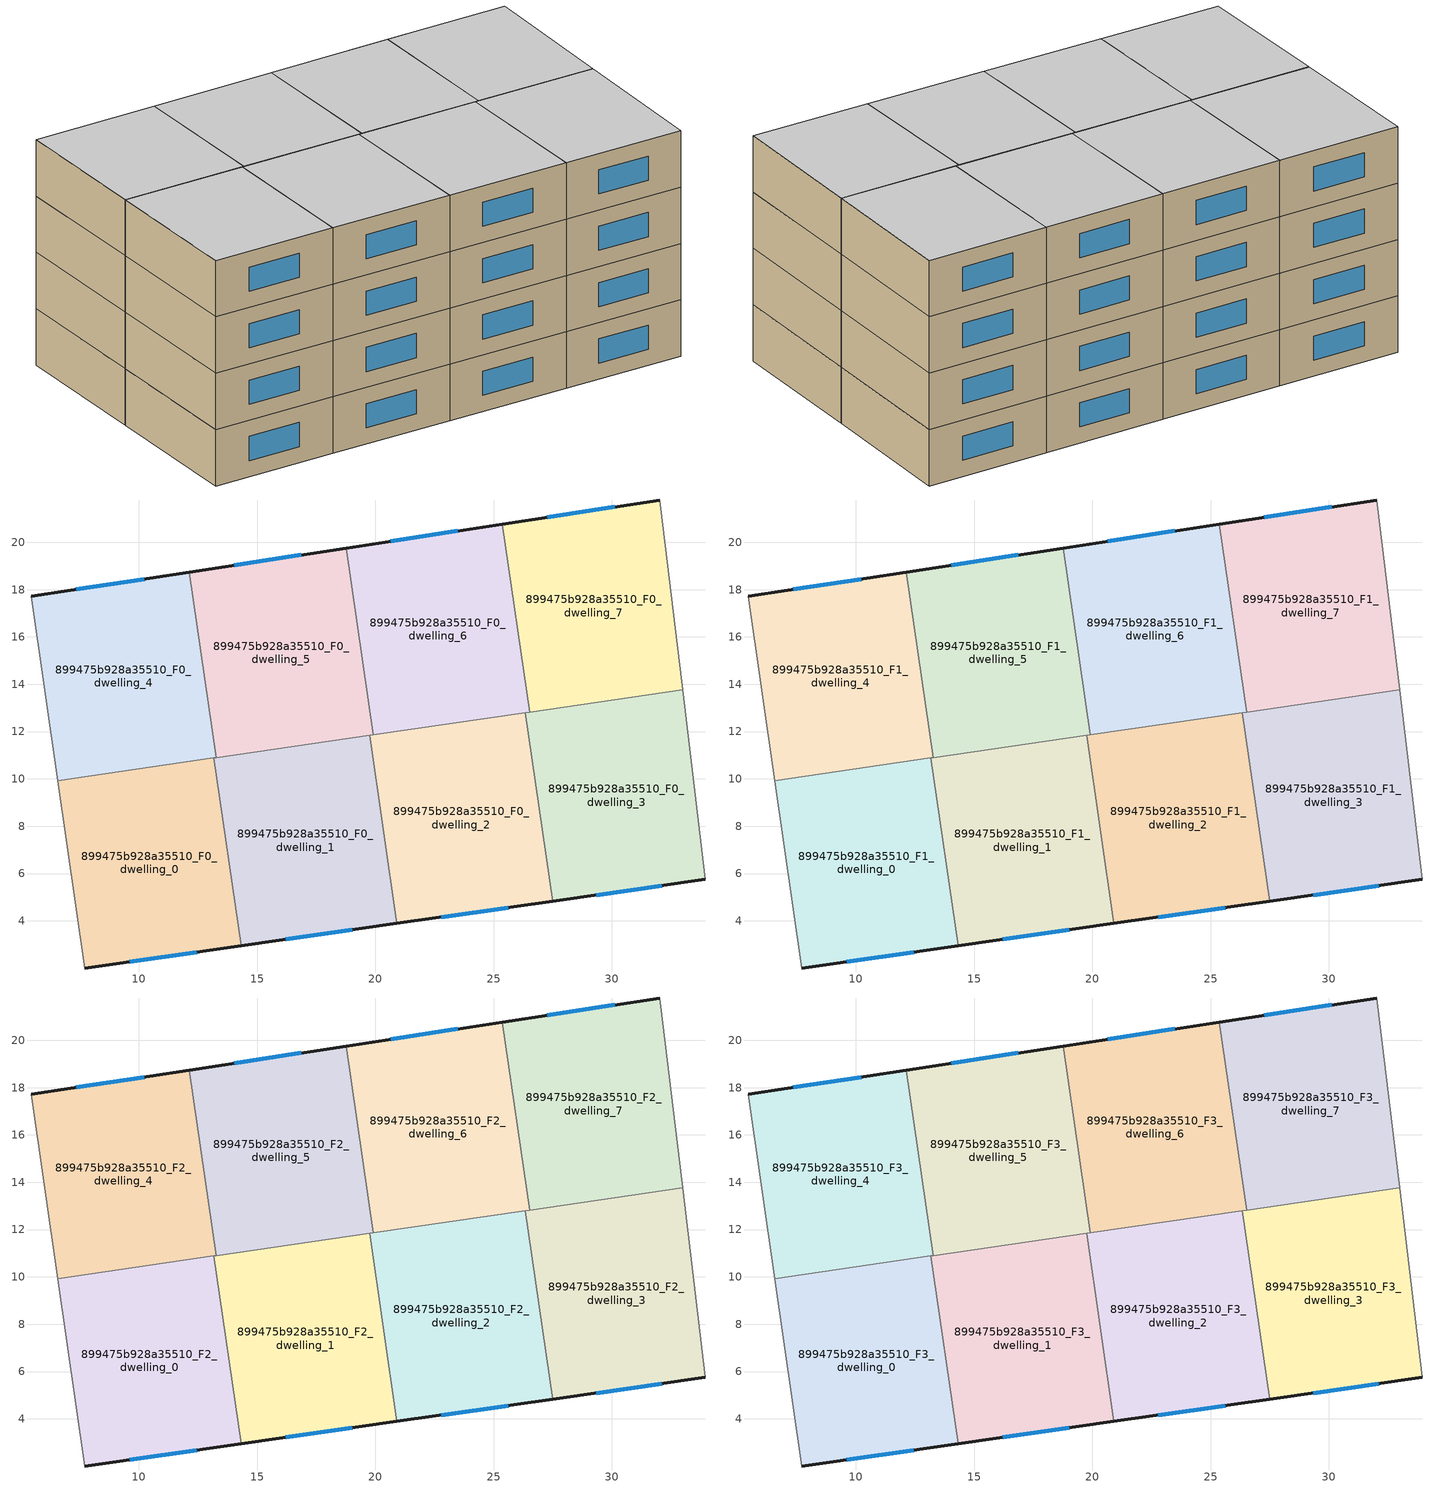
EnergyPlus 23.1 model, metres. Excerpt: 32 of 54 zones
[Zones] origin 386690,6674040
899475b928a35510_F0_dwelling_0
 floor ground (EU_floor_Construction): 13.17,10.88 14.32,2.95 7.72,2.01 6.57,9.93 z0
 wall outside (EU_wall_Construction): 7.72,2.01 14.32,2.95 z0:3
 wall adiabatic (EU_wall_Construction): 6.57,9.93 7.72,2.01 z0:3
 wall to 899475b928a35510_F0_dwelling_1 (EU_wall_Construction): 14.32,2.95 13.17,10.88 z0:3
 wall to 899475b928a35510_F0_dwelling_4 (EU_wall_Construction): 13.17,10.88 6.57,9.93 z0:3
 window (EU_Window_Construction): 9.61,2.28 12.44,2.68 z0.86:2.14
899475b928a35510_F0_dwelling_1
 floor ground (EU_floor_Construction): 19.76,11.84 20.91,3.89 14.32,2.95 13.17,10.88 z0
 wall outside (EU_wall_Construction): 14.32,2.95 20.91,3.89 z0:3
 wall to 899475b928a35510_F0_dwelling_2 (EU_wall_Construction): 20.91,3.89 19.76,11.84 z0:3
 wall to 899475b928a35510_F0_dwelling_5 (EU_wall_Construction): 19.76,11.84 13.27,10.9 z0:3
 wall to 899475b928a35510_F0_dwelling_4 (EU_wall_Construction): 13.27,10.9 13.17,10.88 z0:3
 window (EU_Window_Construction): 16.21,3.22 19.03,3.62 z0.86:2.14
899475b928a35510_F0_dwelling_2
 floor ground (EU_floor_Construction): 26.33,12.79 27.49,4.83 20.91,3.89 19.76,11.84 z0
 wall outside (EU_wall_Construction): 20.91,3.89 27.49,4.83 z0:3
 wall to 899475b928a35510_F0_dwelling_3 (EU_wall_Construction): 27.49,4.83 26.33,12.79 z0:3
 wall to 899475b928a35510_F0_dwelling_6 (EU_wall_Construction): 26.33,12.79 19.92,11.86 z0:3
 wall to 899475b928a35510_F0_dwelling_5 (EU_wall_Construction): 19.92,11.86 19.76,11.84 z0:3
 window (EU_Window_Construction): 22.79,4.16 25.61,4.56 z0.86:2.14
899475b928a35510_F0_dwelling_3
 floor ground (EU_floor_Construction): 32.99,13.76 33.95,5.75 27.49,4.83 26.33,12.79 z0
 wall outside (EU_wall_Construction): 27.49,4.83 33.95,5.75 z0:3
 wall adiabatic (EU_wall_Construction): 33.95,5.75 32.99,13.76 z0:3
 wall to 899475b928a35510_F0_dwelling_7 (EU_wall_Construction): 32.99,13.76 26.52,12.82 z0:3
 wall to 899475b928a35510_F0_dwelling_6 (EU_wall_Construction): 26.52,12.82 26.33,12.79 z0:3
 window (EU_Window_Construction): 29.34,5.09 32.11,5.48 z0.86:2.14
899475b928a35510_F0_dwelling_4
 floor ground (EU_floor_Construction): 12.13,18.74 13.27,10.9 6.57,9.93 5.44,17.71 z0
 wall outside (EU_wall_Construction): 12.13,18.74 5.44,17.71 z0:3
 wall adiabatic (EU_wall_Construction): 5.44,17.71 6.57,9.93 z0:3
 wall to 899475b928a35510_F0_dwelling_5 (EU_wall_Construction): 13.27,10.9 12.13,18.74 z0:3
 window (EU_Window_Construction): 10.22,18.45 7.35,18.01 z0.86:2.14
899475b928a35510_F0_dwelling_5
 floor ground (EU_floor_Construction): 18.77,19.76 19.92,11.86 13.27,10.9 12.13,18.74 z0
 wall outside (EU_wall_Construction): 18.77,19.76 12.13,18.74 z0:3
 wall to 899475b928a35510_F0_dwelling_6 (EU_wall_Construction): 19.92,11.86 18.77,19.76 z0:3
 window (EU_Window_Construction): 16.87,19.47 14.03,19.03 z0.86:2.14
899475b928a35510_F0_dwelling_6
 floor ground (EU_floor_Construction): 25.37,20.77 26.52,12.82 19.92,11.86 18.77,19.76 z0
 wall outside (EU_wall_Construction): 25.37,20.77 18.77,19.76 z0:3
 wall to 899475b928a35510_F0_dwelling_7 (EU_wall_Construction): 26.52,12.82 25.37,20.77 z0:3
 window (EU_Window_Construction): 23.48,20.48 20.66,20.05 z0.86:2.14
899475b928a35510_F0_dwelling_7
 floor ground (EU_floor_Construction): 32.02,21.79 32.99,13.76 26.52,12.82 25.37,20.77 z0
 wall outside (EU_wall_Construction): 32.02,21.79 25.37,20.77 z0:3
 wall adiabatic (EU_wall_Construction): 32.99,13.76 32.02,21.79 z0:3
 window (EU_Window_Construction): 30.12,21.5 27.27,21.06 z0.86:2.14
899475b928a35510_F1_dwelling_0
 floor to 899475b928a35510_F0_dwelling_0 (EU_floor_Construction): 13.17,10.88 14.32,2.95 7.72,2.01 6.57,9.93 z3
 wall outside (EU_wall_Construction): 7.72,2.01 14.32,2.95 z3:6
 wall adiabatic (EU_wall_Construction): 6.57,9.93 7.72,2.01 z3:6
 wall to 899475b928a35510_F1_dwelling_1 (EU_wall_Construction): 14.32,2.95 13.17,10.88 z3:6
 wall to 899475b928a35510_F1_dwelling_4 (EU_wall_Construction): 13.17,10.88 6.57,9.93 z3:6
 window (EU_Window_Construction): 9.61,2.28 12.44,2.68 z3.86:5.14
899475b928a35510_F1_dwelling_1
 floor to 899475b928a35510_F0_dwelling_1 (EU_floor_Construction): 19.76,11.84 20.91,3.89 14.32,2.95 13.17,10.88 z3
 wall outside (EU_wall_Construction): 14.32,2.95 20.91,3.89 z3:6
 wall to 899475b928a35510_F1_dwelling_2 (EU_wall_Construction): 20.91,3.89 19.76,11.84 z3:6
 wall to 899475b928a35510_F1_dwelling_5 (EU_wall_Construction): 19.76,11.84 13.27,10.9 z3:6
 wall to 899475b928a35510_F1_dwelling_4 (EU_wall_Construction): 13.27,10.9 13.17,10.88 z3:6
 window (EU_Window_Construction): 16.21,3.22 19.03,3.62 z3.86:5.14
899475b928a35510_F1_dwelling_2
 floor to 899475b928a35510_F0_dwelling_2 (EU_floor_Construction): 26.33,12.79 27.49,4.83 20.91,3.89 19.76,11.84 z3
 wall outside (EU_wall_Construction): 20.91,3.89 27.49,4.83 z3:6
 wall to 899475b928a35510_F1_dwelling_3 (EU_wall_Construction): 27.49,4.83 26.33,12.79 z3:6
 wall to 899475b928a35510_F1_dwelling_6 (EU_wall_Construction): 26.33,12.79 19.92,11.86 z3:6
 wall to 899475b928a35510_F1_dwelling_5 (EU_wall_Construction): 19.92,11.86 19.76,11.84 z3:6
 window (EU_Window_Construction): 22.79,4.16 25.61,4.56 z3.86:5.14
899475b928a35510_F1_dwelling_3
 floor to 899475b928a35510_F0_dwelling_3 (EU_floor_Construction): 32.99,13.76 33.95,5.75 27.49,4.83 26.33,12.79 z3
 wall outside (EU_wall_Construction): 27.49,4.83 33.95,5.75 z3:6
 wall adiabatic (EU_wall_Construction): 33.95,5.75 32.99,13.76 z3:6
 wall to 899475b928a35510_F1_dwelling_7 (EU_wall_Construction): 32.99,13.76 26.52,12.82 z3:6
 wall to 899475b928a35510_F1_dwelling_6 (EU_wall_Construction): 26.52,12.82 26.33,12.79 z3:6
 window (EU_Window_Construction): 29.34,5.09 32.11,5.48 z3.86:5.14
899475b928a35510_F1_dwelling_4
 floor to 899475b928a35510_F0_dwelling_4 (EU_floor_Construction): 12.13,18.74 13.27,10.9 6.57,9.93 5.44,17.71 z3
 wall outside (EU_wall_Construction): 12.13,18.74 5.44,17.71 z3:6
 wall adiabatic (EU_wall_Construction): 5.44,17.71 6.57,9.93 z3:6
 wall to 899475b928a35510_F1_dwelling_5 (EU_wall_Construction): 13.27,10.9 12.13,18.74 z3:6
 window (EU_Window_Construction): 10.22,18.45 7.35,18.01 z3.86:5.14
899475b928a35510_F1_dwelling_5
 floor to 899475b928a35510_F0_dwelling_5 (EU_floor_Construction): 18.77,19.76 19.92,11.86 13.27,10.9 12.13,18.74 z3
 wall outside (EU_wall_Construction): 18.77,19.76 12.13,18.74 z3:6
 wall to 899475b928a35510_F1_dwelling_6 (EU_wall_Construction): 19.92,11.86 18.77,19.76 z3:6
 window (EU_Window_Construction): 16.87,19.47 14.03,19.03 z3.86:5.14
899475b928a35510_F1_dwelling_6
 floor to 899475b928a35510_F0_dwelling_6 (EU_floor_Construction): 25.37,20.77 26.52,12.82 19.92,11.86 18.77,19.76 z3
 wall outside (EU_wall_Construction): 25.37,20.77 18.77,19.76 z3:6
 wall to 899475b928a35510_F1_dwelling_7 (EU_wall_Construction): 26.52,12.82 25.37,20.77 z3:6
 window (EU_Window_Construction): 23.48,20.48 20.66,20.05 z3.86:5.14
899475b928a35510_F1_dwelling_7
 floor to 899475b928a35510_F0_dwelling_7 (EU_floor_Construction): 32.02,21.79 32.99,13.76 26.52,12.82 25.37,20.77 z3
 wall outside (EU_wall_Construction): 32.02,21.79 25.37,20.77 z3:6
 wall adiabatic (EU_wall_Construction): 32.99,13.76 32.02,21.79 z3:6
 window (EU_Window_Construction): 30.12,21.5 27.27,21.06 z3.86:5.14
899475b928a35510_F2_dwelling_0
 floor to 899475b928a35510_F1_dwelling_0 (EU_floor_Construction): 13.17,10.88 14.32,2.95 7.72,2.01 6.57,9.93 z6
 wall outside (EU_wall_Construction): 7.72,2.01 14.32,2.95 z6:9
 wall adiabatic (EU_wall_Construction): 6.57,9.93 7.72,2.01 z6:9
 wall to 899475b928a35510_F2_dwelling_1 (EU_wall_Construction): 14.32,2.95 13.17,10.88 z6:9
 wall to 899475b928a35510_F2_dwelling_4 (EU_wall_Construction): 13.17,10.88 6.57,9.93 z6:9
 window (EU_Window_Construction): 9.61,2.28 12.44,2.68 z6.86:8.14
899475b928a35510_F2_dwelling_1
 floor to 899475b928a35510_F1_dwelling_1 (EU_floor_Construction): 19.76,11.84 20.91,3.89 14.32,2.95 13.17,10.88 z6
 wall outside (EU_wall_Construction): 14.32,2.95 20.91,3.89 z6:9
 wall to 899475b928a35510_F2_dwelling_2 (EU_wall_Construction): 20.91,3.89 19.76,11.84 z6:9
 wall to 899475b928a35510_F2_dwelling_5 (EU_wall_Construction): 19.76,11.84 13.27,10.9 z6:9
 wall to 899475b928a35510_F2_dwelling_4 (EU_wall_Construction): 13.27,10.9 13.17,10.88 z6:9
 window (EU_Window_Construction): 16.21,3.22 19.03,3.62 z6.86:8.14
899475b928a35510_F2_dwelling_2
 floor to 899475b928a35510_F1_dwelling_2 (EU_floor_Construction): 26.33,12.79 27.49,4.83 20.91,3.89 19.76,11.84 z6
 wall outside (EU_wall_Construction): 20.91,3.89 27.49,4.83 z6:9
 wall to 899475b928a35510_F2_dwelling_3 (EU_wall_Construction): 27.49,4.83 26.33,12.79 z6:9
 wall to 899475b928a35510_F2_dwelling_6 (EU_wall_Construction): 26.33,12.79 19.92,11.86 z6:9
 wall to 899475b928a35510_F2_dwelling_5 (EU_wall_Construction): 19.92,11.86 19.76,11.84 z6:9
 window (EU_Window_Construction): 22.79,4.16 25.61,4.56 z6.86:8.14
899475b928a35510_F2_dwelling_3
 floor to 899475b928a35510_F1_dwelling_3 (EU_floor_Construction): 32.99,13.76 33.95,5.75 27.49,4.83 26.33,12.79 z6
 wall outside (EU_wall_Construction): 27.49,4.83 33.95,5.75 z6:9
 wall adiabatic (EU_wall_Construction): 33.95,5.75 32.99,13.76 z6:9
 wall to 899475b928a35510_F2_dwelling_7 (EU_wall_Construction): 32.99,13.76 26.52,12.82 z6:9
 wall to 899475b928a35510_F2_dwelling_6 (EU_wall_Construction): 26.52,12.82 26.33,12.79 z6:9
 window (EU_Window_Construction): 29.34,5.09 32.11,5.48 z6.86:8.14
899475b928a35510_F2_dwelling_4
 floor to 899475b928a35510_F1_dwelling_4 (EU_floor_Construction): 12.13,18.74 13.27,10.9 6.57,9.93 5.44,17.71 z6
 wall outside (EU_wall_Construction): 12.13,18.74 5.44,17.71 z6:9
 wall adiabatic (EU_wall_Construction): 5.44,17.71 6.57,9.93 z6:9
 wall to 899475b928a35510_F2_dwelling_5 (EU_wall_Construction): 13.27,10.9 12.13,18.74 z6:9
 window (EU_Window_Construction): 10.22,18.45 7.35,18.01 z6.86:8.14
899475b928a35510_F2_dwelling_5
 floor to 899475b928a35510_F1_dwelling_5 (EU_floor_Construction): 18.77,19.76 19.92,11.86 13.27,10.9 12.13,18.74 z6
 wall outside (EU_wall_Construction): 18.77,19.76 12.13,18.74 z6:9
 wall to 899475b928a35510_F2_dwelling_6 (EU_wall_Construction): 19.92,11.86 18.77,19.76 z6:9
 window (EU_Window_Construction): 16.87,19.47 14.03,19.03 z6.86:8.14
899475b928a35510_F2_dwelling_6
 floor to 899475b928a35510_F1_dwelling_6 (EU_floor_Construction): 25.37,20.77 26.52,12.82 19.92,11.86 18.77,19.76 z6
 wall outside (EU_wall_Construction): 25.37,20.77 18.77,19.76 z6:9
 wall to 899475b928a35510_F2_dwelling_7 (EU_wall_Construction): 26.52,12.82 25.37,20.77 z6:9
 window (EU_Window_Construction): 23.48,20.48 20.66,20.05 z6.86:8.14
899475b928a35510_F2_dwelling_7
 floor to 899475b928a35510_F1_dwelling_7 (EU_floor_Construction): 32.02,21.79 32.99,13.76 26.52,12.82 25.37,20.77 z6
 wall outside (EU_wall_Construction): 32.02,21.79 25.37,20.77 z6:9
 wall adiabatic (EU_wall_Construction): 32.99,13.76 32.02,21.79 z6:9
 window (EU_Window_Construction): 30.12,21.5 27.27,21.06 z6.86:8.14
899475b928a35510_F3_dwelling_0
 floor to 899475b928a35510_F2_dwelling_0 (EU_floor_Construction): 13.17,10.88 14.32,2.95 7.72,2.01 6.57,9.93 z9
 wall outside (EU_wall_Construction): 7.72,2.01 14.32,2.95 z9:12
 wall adiabatic (EU_wall_Construction): 6.57,9.93 7.72,2.01 z9:12
 wall to 899475b928a35510_F3_dwelling_1 (EU_wall_Construction): 14.32,2.95 13.17,10.88 z9:12
 wall to 899475b928a35510_F3_dwelling_4 (EU_wall_Construction): 13.17,10.88 6.57,9.93 z9:12
 window (EU_Window_Construction): 9.61,2.28 12.44,2.68 z9.86:11.14
 ceiling to 899475b928a35510_F4_dwelling_0 (EU_floor_Construction): 14.32,2.95 13.17,10.88 6.57,9.93 7.72,2.01 z12
899475b928a35510_F3_dwelling_1
 floor to 899475b928a35510_F2_dwelling_1 (EU_floor_Construction): 19.76,11.84 20.91,3.89 14.32,2.95 13.17,10.88 z9
 wall outside (EU_wall_Construction): 14.32,2.95 20.91,3.89 z9:12
 wall to 899475b928a35510_F3_dwelling_2 (EU_wall_Construction): 20.91,3.89 19.76,11.84 z9:12
 wall to 899475b928a35510_F3_dwelling_5 (EU_wall_Construction): 19.76,11.84 13.27,10.9 z9:12
 wall to 899475b928a35510_F3_dwelling_4 (EU_wall_Construction): 13.27,10.9 13.17,10.88 z9:12
 window (EU_Window_Construction): 16.21,3.22 19.03,3.62 z9.86:11.14
 ceiling to 899475b928a35510_F4_dwelling_1 (EU_floor_Construction): 20.91,3.89 19.76,11.84 13.17,10.88 14.32,2.95 z12
899475b928a35510_F3_dwelling_2
 floor to 899475b928a35510_F2_dwelling_2 (EU_floor_Construction): 26.33,12.79 27.49,4.83 20.91,3.89 19.76,11.84 z9
 wall outside (EU_wall_Construction): 20.91,3.89 27.49,4.83 z9:12
 wall to 899475b928a35510_F3_dwelling_3 (EU_wall_Construction): 27.49,4.83 26.33,12.79 z9:12
 wall to 899475b928a35510_F3_dwelling_6 (EU_wall_Construction): 26.33,12.79 19.92,11.86 z9:12
 wall to 899475b928a35510_F3_dwelling_5 (EU_wall_Construction): 19.92,11.86 19.76,11.84 z9:12
 window (EU_Window_Construction): 22.79,4.16 25.61,4.56 z9.86:11.14
 ceiling to 899475b928a35510_F4_dwelling_2 (EU_floor_Construction): 27.49,4.83 26.33,12.79 19.76,11.84 20.91,3.89 z12
899475b928a35510_F3_dwelling_3
 floor to 899475b928a35510_F2_dwelling_3 (EU_floor_Construction): 32.99,13.76 33.95,5.75 27.49,4.83 26.33,12.79 z9
 wall outside (EU_wall_Construction): 27.49,4.83 33.95,5.75 z9:12
 wall adiabatic (EU_wall_Construction): 33.95,5.75 32.99,13.76 z9:12
 wall to 899475b928a35510_F3_dwelling_7 (EU_wall_Construction): 32.99,13.76 26.52,12.82 z9:12
 wall to 899475b928a35510_F3_dwelling_6 (EU_wall_Construction): 26.52,12.82 26.33,12.79 z9:12
 window (EU_Window_Construction): 29.34,5.09 32.11,5.48 z9.86:11.14
 ceiling to 899475b928a35510_F4_dwelling_3 (EU_floor_Construction): 33.95,5.75 32.99,13.76 26.33,12.79 27.49,4.83 z12
899475b928a35510_F3_dwelling_4
 floor to 899475b928a35510_F2_dwelling_4 (EU_floor_Construction): 12.13,18.74 13.27,10.9 6.57,9.93 5.44,17.71 z9
 wall outside (EU_wall_Construction): 12.13,18.74 5.44,17.71 z9:12
 wall adiabatic (EU_wall_Construction): 5.44,17.71 6.57,9.93 z9:12
 wall to 899475b928a35510_F3_dwelling_5 (EU_wall_Construction): 13.27,10.9 12.13,18.74 z9:12
 window (EU_Window_Construction): 10.22,18.45 7.35,18.01 z9.86:11.14
 ceiling to 899475b928a35510_F4_dwelling_4 (EU_floor_Construction): 13.27,10.9 12.13,18.74 5.44,17.71 6.57,9.93 z12
899475b928a35510_F3_dwelling_5
 floor to 899475b928a35510_F2_dwelling_5 (EU_floor_Construction): 18.77,19.76 19.92,11.86 13.27,10.9 12.13,18.74 z9
 wall outside (EU_wall_Construction): 18.77,19.76 12.13,18.74 z9:12
 wall to 899475b928a35510_F3_dwelling_6 (EU_wall_Construction): 19.92,11.86 18.77,19.76 z9:12
 window (EU_Window_Construction): 16.87,19.47 14.03,19.03 z9.86:11.14
 ceiling to 899475b928a35510_F4_dwelling_5 (EU_floor_Construction): 19.92,11.86 18.77,19.76 12.13,18.74 13.27,10.9 z12
899475b928a35510_F3_dwelling_6
 floor to 899475b928a35510_F2_dwelling_6 (EU_floor_Construction): 25.37,20.77 26.52,12.82 19.92,11.86 18.77,19.76 z9
 wall outside (EU_wall_Construction): 25.37,20.77 18.77,19.76 z9:12
 wall to 899475b928a35510_F3_dwelling_7 (EU_wall_Construction): 26.52,12.82 25.37,20.77 z9:12
 window (EU_Window_Construction): 23.48,20.48 20.66,20.05 z9.86:11.14
 ceiling to 899475b928a35510_F4_dwelling_6 (EU_floor_Construction): 26.52,12.82 25.37,20.77 18.77,19.76 19.92,11.86 z12
899475b928a35510_F3_dwelling_7
 floor to 899475b928a35510_F2_dwelling_7 (EU_floor_Construction): 32.02,21.79 32.99,13.76 26.52,12.82 25.37,20.77 z9
 wall outside (EU_wall_Construction): 32.02,21.79 25.37,20.77 z9:12
 wall adiabatic (EU_wall_Construction): 32.99,13.76 32.02,21.79 z9:12
 window (EU_Window_Construction): 30.12,21.5 27.27,21.06 z9.86:11.14
 ceiling to 899475b928a35510_F4_dwelling_7 (EU_floor_Construction): 32.99,13.76 32.02,21.79 25.37,20.77 26.52,12.82 z12
[Building]
EU S2 Campaign: North Axis=0; Terrain=City; Solar Distribution=FullExterior
[Site:Location]
Helsinki-Vantaa.AP: Latitude=60.317; Longitude=24.963; Time Zone=2; Elevation=54.6
[SizingPeriod:WeatherFileDays]
AnnualSizingPeriod: Begin Month=1; Begin Day of Month=1; End Month=12; End Day of Month=31; Day of Week for Start Day=Monday; Use Weather File Daylight Saving Period=No; Use Weather File Rain and Snow Indicators=No
[MATERIAL]
EU_InternalMass_Material: Roughness=MediumRough; Thickness=0.1; Conductivity=1; Density=1800; Specific Heat=900; Thermal Absorptance=0.9; Solar Absorptance=0.7; Visible Absorptance=0.7
[MATERIAL:NOMASS] Roughness=MediumRough; Thermal Absorptance=0.9; Solar Absorptance=0.7; Visible Absorptance=0.7
Name | Thermal Resistance
EU_wall_NoMass | 1.10183
EU_floor_NoMass | 1.70606
[WINDOWMATERIAL:SIMPLEGLAZINGSYSTEM]
EU_Window_SimpleGlazing: UFactor=3.11035; Solar Heat Gain Coefficient=0.8; Visible Transmittance=0.8
[CONSTRUCTION]
EU_wall_Construction: EU_wall_NoMass
EU_floor_Construction: EU_floor_NoMass
EU_Window_Construction: EU_Window_SimpleGlazing
EU_InternalMass_Construction: EU_InternalMass_Material
[ZONE] Type=1; Multiplier=1; Ceiling Height=autocalculate; Floor Area=autocalculate; Part of Total Floor Area=Yes
Name | Volume
899475b928a35510_F0_dwelling_0; 899475b928a35510_F1_dwelling_0; 899475b928a35510_F2_dwelling_0; 899475b928a35510_F3_dwelling_0; 899475b928a35510_F0_dwelling_2; 899475b928a35510_F1_dwelling_2; 899475b928a35510_F2_dwelling_2; 899475b928a35510_F3_dwelling_2 | 160.278
899475b928a35510_F0_dwelling_1; 899475b928a35510_F1_dwelling_1; 899475b928a35510_F2_dwelling_1; 899475b928a35510_F3_dwelling_1 | 160.261
899475b928a35510_F0_dwelling_3; 899475b928a35510_F1_dwelling_3; 899475b928a35510_F2_dwelling_3; 899475b928a35510_F3_dwelling_3 | 160.274
899475b928a35510_F0_dwelling_4; 899475b928a35510_F1_dwelling_4; 899475b928a35510_F2_dwelling_4; 899475b928a35510_F3_dwelling_4 | 160.29
899475b928a35510_F0_dwelling_5; 899475b928a35510_F1_dwelling_5; 899475b928a35510_F2_dwelling_5; 899475b928a35510_F3_dwelling_5 | 160.299
899475b928a35510_F0_dwelling_6; 899475b928a35510_F1_dwelling_6; 899475b928a35510_F2_dwelling_6; 899475b928a35510_F3_dwelling_6 | 160.289
899475b928a35510_F0_dwelling_7; 899475b928a35510_F1_dwelling_7; 899475b928a35510_F2_dwelling_7; 899475b928a35510_F3_dwelling_7 | 160.291
[INTERNALMASS] Construction=EU_InternalMass_Construction
Name | Zone or ZoneList | Surface Area
899475b928a35510_F0_dwelling_0_EU_InternalMass | 899475b928a35510_F0_dwelling_0 | 53.4262
899475b928a35510_F0_dwelling_1_EU_InternalMass | 899475b928a35510_F0_dwelling_1 | 53.4202
899475b928a35510_F0_dwelling_2_EU_InternalMass | 899475b928a35510_F0_dwelling_2 | 53.4261
899475b928a35510_F0_dwelling_3_EU_InternalMass | 899475b928a35510_F0_dwelling_3 | 53.4249
899475b928a35510_F0_dwelling_4_EU_InternalMass | 899475b928a35510_F0_dwelling_4 | 53.4297
899475b928a35510_F0_dwelling_5_EU_InternalMass | 899475b928a35510_F0_dwelling_5 | 53.433
899475b928a35510_F0_dwelling_6_EU_InternalMass | 899475b928a35510_F0_dwelling_6 | 53.4297
899475b928a35510_F0_dwelling_7_EU_InternalMass | 899475b928a35510_F0_dwelling_7 | 53.4301
899475b928a35510_F1_dwelling_0_EU_InternalMass | 899475b928a35510_F1_dwelling_0 | 53.4262
899475b928a35510_F1_dwelling_1_EU_InternalMass | 899475b928a35510_F1_dwelling_1 | 53.4202
899475b928a35510_F1_dwelling_2_EU_InternalMass | 899475b928a35510_F1_dwelling_2 | 53.4261
899475b928a35510_F1_dwelling_3_EU_InternalMass | 899475b928a35510_F1_dwelling_3 | 53.4249
899475b928a35510_F1_dwelling_4_EU_InternalMass | 899475b928a35510_F1_dwelling_4 | 53.4297
899475b928a35510_F1_dwelling_5_EU_InternalMass | 899475b928a35510_F1_dwelling_5 | 53.433
899475b928a35510_F1_dwelling_6_EU_InternalMass | 899475b928a35510_F1_dwelling_6 | 53.4297
899475b928a35510_F1_dwelling_7_EU_InternalMass | 899475b928a35510_F1_dwelling_7 | 53.4301
899475b928a35510_F2_dwelling_0_EU_InternalMass | 899475b928a35510_F2_dwelling_0 | 53.4262
899475b928a35510_F2_dwelling_1_EU_InternalMass | 899475b928a35510_F2_dwelling_1 | 53.4202
899475b928a35510_F2_dwelling_2_EU_InternalMass | 899475b928a35510_F2_dwelling_2 | 53.4261
899475b928a35510_F2_dwelling_3_EU_InternalMass | 899475b928a35510_F2_dwelling_3 | 53.4249
899475b928a35510_F2_dwelling_4_EU_InternalMass | 899475b928a35510_F2_dwelling_4 | 53.4297
899475b928a35510_F2_dwelling_5_EU_InternalMass | 899475b928a35510_F2_dwelling_5 | 53.433
899475b928a35510_F2_dwelling_6_EU_InternalMass | 899475b928a35510_F2_dwelling_6 | 53.4297
899475b928a35510_F2_dwelling_7_EU_InternalMass | 899475b928a35510_F2_dwelling_7 | 53.4301
899475b928a35510_F3_dwelling_0_EU_InternalMass | 899475b928a35510_F3_dwelling_0 | 53.4262
899475b928a35510_F3_dwelling_1_EU_InternalMass | 899475b928a35510_F3_dwelling_1 | 53.4202
899475b928a35510_F3_dwelling_2_EU_InternalMass | 899475b928a35510_F3_dwelling_2 | 53.4261
899475b928a35510_F3_dwelling_3_EU_InternalMass | 899475b928a35510_F3_dwelling_3 | 53.4249
899475b928a35510_F3_dwelling_4_EU_InternalMass | 899475b928a35510_F3_dwelling_4 | 53.4297
899475b928a35510_F3_dwelling_5_EU_InternalMass | 899475b928a35510_F3_dwelling_5 | 53.433
899475b928a35510_F3_dwelling_6_EU_InternalMass | 899475b928a35510_F3_dwelling_6 | 53.4297
899475b928a35510_F3_dwelling_7_EU_InternalMass | 899475b928a35510_F3_dwelling_7 | 53.4301
[OTHEREQUIPMENT] Fuel Type=Electricity; Design Level Calculation Method=Watts/Area; Power per Zone Floor Area=1; Fraction Latent=0; Fraction Radiant=0; Fraction Lost=0; Carbon Dioxide Generation Rate=0; EndUse Subcategory=EU_Step8_InternalGains
Name | Zone or ZoneList or Space or SpaceList | Schedule
EU_Step8_InternalGain_899475b928a35510_F0_dwelling_0_f000 | 899475b928a35510_F0_dwelling_0 | EU_Step8_GainSchedule_899475b928a35510_F0_dwelling_0_f000
EU_Step8_InternalGain_899475b928a35510_F0_dwelling_1_f000 | 899475b928a35510_F0_dwelling_1 | EU_Step8_GainSchedule_899475b928a35510_F0_dwelling_1_f000
EU_Step8_InternalGain_899475b928a35510_F0_dwelling_2_f000 | 899475b928a35510_F0_dwelling_2 | EU_Step8_GainSchedule_899475b928a35510_F0_dwelling_2_f000
EU_Step8_InternalGain_899475b928a35510_F0_dwelling_3_f000 | 899475b928a35510_F0_dwelling_3 | EU_Step8_GainSchedule_899475b928a35510_F0_dwelling_3_f000
EU_Step8_InternalGain_899475b928a35510_F0_dwelling_4_f000 | 899475b928a35510_F0_dwelling_4 | EU_Step8_GainSchedule_899475b928a35510_F0_dwelling_4_f000
EU_Step8_InternalGain_899475b928a35510_F0_dwelling_5_f000 | 899475b928a35510_F0_dwelling_5 | EU_Step8_GainSchedule_899475b928a35510_F0_dwelling_5_f000
EU_Step8_InternalGain_899475b928a35510_F0_dwelling_6_f000 | 899475b928a35510_F0_dwelling_6 | EU_Step8_GainSchedule_899475b928a35510_F0_dwelling_6_f000
EU_Step8_InternalGain_899475b928a35510_F0_dwelling_7_f000 | 899475b928a35510_F0_dwelling_7 | EU_Step8_GainSchedule_899475b928a35510_F0_dwelling_7_f000
EU_Step8_InternalGain_899475b928a35510_F1_dwelling_0_f000 | 899475b928a35510_F1_dwelling_0 | EU_Step8_GainSchedule_899475b928a35510_F1_dwelling_0_f000
EU_Step8_InternalGain_899475b928a35510_F1_dwelling_1_f000 | 899475b928a35510_F1_dwelling_1 | EU_Step8_GainSchedule_899475b928a35510_F1_dwelling_1_f000
EU_Step8_InternalGain_899475b928a35510_F1_dwelling_2_f000 | 899475b928a35510_F1_dwelling_2 | EU_Step8_GainSchedule_899475b928a35510_F1_dwelling_2_f000
EU_Step8_InternalGain_899475b928a35510_F1_dwelling_3_f000 | 899475b928a35510_F1_dwelling_3 | EU_Step8_GainSchedule_899475b928a35510_F1_dwelling_3_f000
EU_Step8_InternalGain_899475b928a35510_F1_dwelling_4_f000 | 899475b928a35510_F1_dwelling_4 | EU_Step8_GainSchedule_899475b928a35510_F1_dwelling_4_f000
EU_Step8_InternalGain_899475b928a35510_F1_dwelling_5_f000 | 899475b928a35510_F1_dwelling_5 | EU_Step8_GainSchedule_899475b928a35510_F1_dwelling_5_f000
EU_Step8_InternalGain_899475b928a35510_F1_dwelling_6_f000 | 899475b928a35510_F1_dwelling_6 | EU_Step8_GainSchedule_899475b928a35510_F1_dwelling_6_f000
EU_Step8_InternalGain_899475b928a35510_F1_dwelling_7_f000 | 899475b928a35510_F1_dwelling_7 | EU_Step8_GainSchedule_899475b928a35510_F1_dwelling_7_f000
EU_Step8_InternalGain_899475b928a35510_F2_dwelling_0_f000 | 899475b928a35510_F2_dwelling_0 | EU_Step8_GainSchedule_899475b928a35510_F2_dwelling_0_f000
EU_Step8_InternalGain_899475b928a35510_F2_dwelling_1_f000 | 899475b928a35510_F2_dwelling_1 | EU_Step8_GainSchedule_899475b928a35510_F2_dwelling_1_f000
EU_Step8_InternalGain_899475b928a35510_F2_dwelling_2_f000 | 899475b928a35510_F2_dwelling_2 | EU_Step8_GainSchedule_899475b928a35510_F2_dwelling_2_f000
EU_Step8_InternalGain_899475b928a35510_F2_dwelling_3_f000 | 899475b928a35510_F2_dwelling_3 | EU_Step8_GainSchedule_899475b928a35510_F2_dwelling_3_f000
EU_Step8_InternalGain_899475b928a35510_F2_dwelling_4_f000 | 899475b928a35510_F2_dwelling_4 | EU_Step8_GainSchedule_899475b928a35510_F2_dwelling_4_f000
EU_Step8_InternalGain_899475b928a35510_F2_dwelling_5_f000 | 899475b928a35510_F2_dwelling_5 | EU_Step8_GainSchedule_899475b928a35510_F2_dwelling_5_f000
EU_Step8_InternalGain_899475b928a35510_F2_dwelling_6_f000 | 899475b928a35510_F2_dwelling_6 | EU_Step8_GainSchedule_899475b928a35510_F2_dwelling_6_f000
EU_Step8_InternalGain_899475b928a35510_F2_dwelling_7_f000 | 899475b928a35510_F2_dwelling_7 | EU_Step8_GainSchedule_899475b928a35510_F2_dwelling_7_f000
EU_Step8_InternalGain_899475b928a35510_F3_dwelling_0_f000 | 899475b928a35510_F3_dwelling_0 | EU_Step8_GainSchedule_899475b928a35510_F3_dwelling_0_f000
EU_Step8_InternalGain_899475b928a35510_F3_dwelling_1_f000 | 899475b928a35510_F3_dwelling_1 | EU_Step8_GainSchedule_899475b928a35510_F3_dwelling_1_f000
EU_Step8_InternalGain_899475b928a35510_F3_dwelling_2_f000 | 899475b928a35510_F3_dwelling_2 | EU_Step8_GainSchedule_899475b928a35510_F3_dwelling_2_f000
EU_Step8_InternalGain_899475b928a35510_F3_dwelling_3_f000 | 899475b928a35510_F3_dwelling_3 | EU_Step8_GainSchedule_899475b928a35510_F3_dwelling_3_f000
EU_Step8_InternalGain_899475b928a35510_F3_dwelling_4_f000 | 899475b928a35510_F3_dwelling_4 | EU_Step8_GainSchedule_899475b928a35510_F3_dwelling_4_f000
EU_Step8_InternalGain_899475b928a35510_F3_dwelling_5_f000 | 899475b928a35510_F3_dwelling_5 | EU_Step8_GainSchedule_899475b928a35510_F3_dwelling_5_f000
EU_Step8_InternalGain_899475b928a35510_F3_dwelling_6_f000 | 899475b928a35510_F3_dwelling_6 | EU_Step8_GainSchedule_899475b928a35510_F3_dwelling_6_f000
EU_Step8_InternalGain_899475b928a35510_F3_dwelling_7_f000 | 899475b928a35510_F3_dwelling_7 | EU_Step8_GainSchedule_899475b928a35510_F3_dwelling_7_f000
[ZONEVENTILATION:DESIGNFLOWRATE] Schedule=EU_AlwaysOn; Design Flow Rate Calculation Method=AirChanges/Hour; Air Changes per Hour=0.756316; Ventilation Type=Natural; Fan Pressure Rise=0; Fan Total Efficiency=1; Constant Term Coefficient=1; Temperature Term Coefficient=0; Velocity Term Coefficient=0; Velocity Squared Term Coefficient=0; Minimum Indoor Temperature=-100; Maximum Indoor Temperature=100; Delta Temperature=-100; Minimum Outdoor Temperature=-100; Maximum Outdoor Temperature=100; Maximum Wind Speed=40
Name | Zone or ZoneList or Space or SpaceList
EU_ConstantAir_899475b928a35510_F0_dwelling_0 | 899475b928a35510_F0_dwelling_0
EU_ConstantAir_899475b928a35510_F0_dwelling_1 | 899475b928a35510_F0_dwelling_1
EU_ConstantAir_899475b928a35510_F0_dwelling_2 | 899475b928a35510_F0_dwelling_2
EU_ConstantAir_899475b928a35510_F0_dwelling_3 | 899475b928a35510_F0_dwelling_3
EU_ConstantAir_899475b928a35510_F0_dwelling_4 | 899475b928a35510_F0_dwelling_4
EU_ConstantAir_899475b928a35510_F0_dwelling_5 | 899475b928a35510_F0_dwelling_5
EU_ConstantAir_899475b928a35510_F0_dwelling_6 | 899475b928a35510_F0_dwelling_6
EU_ConstantAir_899475b928a35510_F0_dwelling_7 | 899475b928a35510_F0_dwelling_7
EU_ConstantAir_899475b928a35510_F1_dwelling_0 | 899475b928a35510_F1_dwelling_0
EU_ConstantAir_899475b928a35510_F1_dwelling_1 | 899475b928a35510_F1_dwelling_1
EU_ConstantAir_899475b928a35510_F1_dwelling_2 | 899475b928a35510_F1_dwelling_2
EU_ConstantAir_899475b928a35510_F1_dwelling_3 | 899475b928a35510_F1_dwelling_3
EU_ConstantAir_899475b928a35510_F1_dwelling_4 | 899475b928a35510_F1_dwelling_4
EU_ConstantAir_899475b928a35510_F1_dwelling_5 | 899475b928a35510_F1_dwelling_5
EU_ConstantAir_899475b928a35510_F1_dwelling_6 | 899475b928a35510_F1_dwelling_6
EU_ConstantAir_899475b928a35510_F1_dwelling_7 | 899475b928a35510_F1_dwelling_7
EU_ConstantAir_899475b928a35510_F2_dwelling_0 | 899475b928a35510_F2_dwelling_0
EU_ConstantAir_899475b928a35510_F2_dwelling_1 | 899475b928a35510_F2_dwelling_1
EU_ConstantAir_899475b928a35510_F2_dwelling_2 | 899475b928a35510_F2_dwelling_2
EU_ConstantAir_899475b928a35510_F2_dwelling_3 | 899475b928a35510_F2_dwelling_3
EU_ConstantAir_899475b928a35510_F2_dwelling_4 | 899475b928a35510_F2_dwelling_4
EU_ConstantAir_899475b928a35510_F2_dwelling_5 | 899475b928a35510_F2_dwelling_5
EU_ConstantAir_899475b928a35510_F2_dwelling_6 | 899475b928a35510_F2_dwelling_6
EU_ConstantAir_899475b928a35510_F2_dwelling_7 | 899475b928a35510_F2_dwelling_7
EU_ConstantAir_899475b928a35510_F3_dwelling_0 | 899475b928a35510_F3_dwelling_0
EU_ConstantAir_899475b928a35510_F3_dwelling_1 | 899475b928a35510_F3_dwelling_1
EU_ConstantAir_899475b928a35510_F3_dwelling_2 | 899475b928a35510_F3_dwelling_2
EU_ConstantAir_899475b928a35510_F3_dwelling_3 | 899475b928a35510_F3_dwelling_3
EU_ConstantAir_899475b928a35510_F3_dwelling_4 | 899475b928a35510_F3_dwelling_4
EU_ConstantAir_899475b928a35510_F3_dwelling_5 | 899475b928a35510_F3_dwelling_5
EU_ConstantAir_899475b928a35510_F3_dwelling_6 | 899475b928a35510_F3_dwelling_6
EU_ConstantAir_899475b928a35510_F3_dwelling_7 | 899475b928a35510_F3_dwelling_7
[HVACTEMPLATE:THERMOSTAT] Constant Heating Setpoint=20; Constant Cooling Setpoint=50
EU_HeatOnly_899475b928a35510_F0_dwelling_0; EU_HeatOnly_899475b928a35510_F0_dwelling_1; EU_HeatOnly_899475b928a35510_F0_dwelling_2; EU_HeatOnly_899475b928a35510_F0_dwelling_3; EU_HeatOnly_899475b928a35510_F0_dwelling_4; EU_HeatOnly_899475b928a35510_F0_dwelling_5; EU_HeatOnly_899475b928a35510_F0_dwelling_6; EU_HeatOnly_899475b928a35510_F0_dwelling_7; EU_HeatOnly_899475b928a35510_F1_dwelling_0; EU_HeatOnly_899475b928a35510_F1_dwelling_1; EU_HeatOnly_899475b928a35510_F1_dwelling_2; EU_HeatOnly_899475b928a35510_F1_dwelling_3; EU_HeatOnly_899475b928a35510_F1_dwelling_4; EU_HeatOnly_899475b928a35510_F1_dwelling_5; EU_HeatOnly_899475b928a35510_F1_dwelling_6; EU_HeatOnly_899475b928a35510_F1_dwelling_7; EU_HeatOnly_899475b928a35510_F2_dwelling_0; EU_HeatOnly_899475b928a35510_F2_dwelling_1; EU_HeatOnly_899475b928a35510_F2_dwelling_2; EU_HeatOnly_899475b928a35510_F2_dwelling_3; EU_HeatOnly_899475b928a35510_F2_dwelling_4; EU_HeatOnly_899475b928a35510_F2_dwelling_5; EU_HeatOnly_899475b928a35510_F2_dwelling_6; EU_HeatOnly_899475b928a35510_F2_dwelling_7; EU_HeatOnly_899475b928a35510_F3_dwelling_0; EU_HeatOnly_899475b928a35510_F3_dwelling_1; EU_HeatOnly_899475b928a35510_F3_dwelling_2; EU_HeatOnly_899475b928a35510_F3_dwelling_3; EU_HeatOnly_899475b928a35510_F3_dwelling_4; EU_HeatOnly_899475b928a35510_F3_dwelling_5; EU_HeatOnly_899475b928a35510_F3_dwelling_6; EU_HeatOnly_899475b928a35510_F3_dwelling_7; EU_HeatOnly_899475b928a35510_F4_dwelling_0; EU_HeatOnly_899475b928a35510_F4_dwelling_1; EU_HeatOnly_899475b928a35510_F4_dwelling_2; EU_HeatOnly_899475b928a35510_F4_dwelling_3; EU_HeatOnly_899475b928a35510_F4_dwelling_4; EU_HeatOnly_899475b928a35510_F4_dwelling_5; EU_HeatOnly_899475b928a35510_F4_dwelling_6; EU_HeatOnly_899475b928a35510_F4_dwelling_7; EU_HeatOnly_899475b928a35510_F5_dwelling_0; EU_HeatOnly_899475b928a35510_F5_dwelling_1; EU_HeatOnly_899475b928a35510_F5_dwelling_2; EU_HeatOnly_899475b928a35510_F5_dwelling_3; EU_HeatOnly_899475b928a35510_F5_dwelling_4; EU_HeatOnly_899475b928a35510_F5_dwelling_5; EU_HeatOnly_899475b928a35510_F5_dwelling_6; EU_HeatOnly_899475b928a35510_F6_dwelling_0; EU_HeatOnly_899475b928a35510_F6_dwelling_1; EU_HeatOnly_899475b928a35510_F6_dwelling_2; EU_HeatOnly_899475b928a35510_F6_dwelling_3; EU_HeatOnly_899475b928a35510_F6_dwelling_4; EU_HeatOnly_899475b928a35510_F6_dwelling_5; EU_HeatOnly_899475b928a35510_F6_dwelling_6
[HVACTEMPLATE:ZONE:IDEALLOADSAIRSYSTEM] System Availability Schedule=EU_AlwaysOn; Maximum Heating Supply Air Temperature=50; Minimum Cooling Supply Air Temperature=13; Maximum Heating Supply Air Humidity Ratio=0.0156; Minimum Cooling Supply Air Humidity Ratio=0.0077; Heating Limit=NoLimit; Cooling Limit=NoLimit; Heating Availability Schedule=EU_AlwaysOn; Cooling Availability Schedule=EU_CoolingOff; Dehumidification Control Type=ConstantSensibleHeatRatio; Cooling Sensible Heat Ratio=0.7; Dehumidification Setpoint=60; Humidification Control Type=None; Humidification Setpoint=30; Outdoor Air Method=None; Outdoor Air Flow Rate per Person=0.00944; Outdoor Air Flow Rate per Zone Floor Area=0; Outdoor Air Flow Rate per Zone=0; Demand Controlled Ventilation Type=None; Outdoor Air Economizer Type=NoEconomizer; Heat Recovery Type=None; Sensible Heat Recovery Effectiveness=0.7; Latent Heat Recovery Effectiveness=0.65
Name | Template Thermostat
899475b928a35510_F0_dwelling_0 | EU_HeatOnly_899475b928a35510_F0_dwelling_0
899475b928a35510_F0_dwelling_1 | EU_HeatOnly_899475b928a35510_F0_dwelling_1
899475b928a35510_F0_dwelling_2 | EU_HeatOnly_899475b928a35510_F0_dwelling_2
899475b928a35510_F0_dwelling_3 | EU_HeatOnly_899475b928a35510_F0_dwelling_3
899475b928a35510_F0_dwelling_4 | EU_HeatOnly_899475b928a35510_F0_dwelling_4
899475b928a35510_F0_dwelling_5 | EU_HeatOnly_899475b928a35510_F0_dwelling_5
899475b928a35510_F0_dwelling_6 | EU_HeatOnly_899475b928a35510_F0_dwelling_6
899475b928a35510_F0_dwelling_7 | EU_HeatOnly_899475b928a35510_F0_dwelling_7
899475b928a35510_F1_dwelling_0 | EU_HeatOnly_899475b928a35510_F1_dwelling_0
899475b928a35510_F1_dwelling_1 | EU_HeatOnly_899475b928a35510_F1_dwelling_1
899475b928a35510_F1_dwelling_2 | EU_HeatOnly_899475b928a35510_F1_dwelling_2
899475b928a35510_F1_dwelling_3 | EU_HeatOnly_899475b928a35510_F1_dwelling_3
899475b928a35510_F1_dwelling_4 | EU_HeatOnly_899475b928a35510_F1_dwelling_4
899475b928a35510_F1_dwelling_5 | EU_HeatOnly_899475b928a35510_F1_dwelling_5
899475b928a35510_F1_dwelling_6 | EU_HeatOnly_899475b928a35510_F1_dwelling_6
899475b928a35510_F1_dwelling_7 | EU_HeatOnly_899475b928a35510_F1_dwelling_7
899475b928a35510_F2_dwelling_0 | EU_HeatOnly_899475b928a35510_F2_dwelling_0
899475b928a35510_F2_dwelling_1 | EU_HeatOnly_899475b928a35510_F2_dwelling_1
899475b928a35510_F2_dwelling_2 | EU_HeatOnly_899475b928a35510_F2_dwelling_2
899475b928a35510_F2_dwelling_3 | EU_HeatOnly_899475b928a35510_F2_dwelling_3
899475b928a35510_F2_dwelling_4 | EU_HeatOnly_899475b928a35510_F2_dwelling_4
899475b928a35510_F2_dwelling_5 | EU_HeatOnly_899475b928a35510_F2_dwelling_5
899475b928a35510_F2_dwelling_6 | EU_HeatOnly_899475b928a35510_F2_dwelling_6
899475b928a35510_F2_dwelling_7 | EU_HeatOnly_899475b928a35510_F2_dwelling_7
899475b928a35510_F3_dwelling_0 | EU_HeatOnly_899475b928a35510_F3_dwelling_0
899475b928a35510_F3_dwelling_1 | EU_HeatOnly_899475b928a35510_F3_dwelling_1
899475b928a35510_F3_dwelling_2 | EU_HeatOnly_899475b928a35510_F3_dwelling_2
899475b928a35510_F3_dwelling_3 | EU_HeatOnly_899475b928a35510_F3_dwelling_3
899475b928a35510_F3_dwelling_4 | EU_HeatOnly_899475b928a35510_F3_dwelling_4
899475b928a35510_F3_dwelling_5 | EU_HeatOnly_899475b928a35510_F3_dwelling_5
899475b928a35510_F3_dwelling_6 | EU_HeatOnly_899475b928a35510_F3_dwelling_6
899475b928a35510_F3_dwelling_7 | EU_HeatOnly_899475b928a35510_F3_dwelling_7
[SIZING:ZONE] Zone Cooling Design Supply Air Temperature Input Method=SupplyAirTemperature; Zone Cooling Design Supply Air Temperature=13; Zone Heating Design Supply Air Temperature Input Method=SupplyAirTemperature; Zone Heating Design Supply Air Temperature=50; Zone Cooling Design Supply Air Humidity Ratio=0.008; Zone Heating Design Supply Air Humidity Ratio=0.008; Cooling Design Air Flow Method=DesignDay; Cooling Design Air Flow Rate=0; Cooling Minimum Air Flow per Zone Floor Area=0.000762; Cooling Minimum Air Flow=0; Cooling Minimum Air Flow Fraction=0.2; Heating Design Air Flow Method=DesignDay; Heating Design Air Flow Rate=0; Heating Maximum Air Flow per Zone Floor Area=0.002032; Heating Maximum Air Flow=0.141576; Heating Maximum Air Flow Fraction=0.3; Account for Dedicated Outdoor Air System=No; Dedicated Outdoor Air System Control Strategy=NeutralSupplyAir; Dedicated Outdoor Air Low Setpoint Temperature for Design=autosize; Dedicated Outdoor Air High Setpoint Temperature for Design=autosize; Zone Load Sizing Method=Sensible Load Only No Latent Load; Zone Latent Cooling Design Supply Air Humidity Ratio Input Method=HumidityRatioDifference; Zone Cooling Design Supply Air Humidity Ratio Difference=0.005; Zone Latent Heating Design Supply Air Humidity Ratio Input Method=HumidityRatioDifference; Zone Humidification Design Supply Air Humidity Ratio Difference=0.005
899475b928a35510_F0_dwelling_0; 899475b928a35510_F0_dwelling_1; 899475b928a35510_F0_dwelling_2; 899475b928a35510_F0_dwelling_3; 899475b928a35510_F0_dwelling_4; 899475b928a35510_F0_dwelling_5; 899475b928a35510_F0_dwelling_6; 899475b928a35510_F0_dwelling_7; 899475b928a35510_F1_dwelling_0; 899475b928a35510_F1_dwelling_1; 899475b928a35510_F1_dwelling_2; 899475b928a35510_F1_dwelling_3; 899475b928a35510_F1_dwelling_4; 899475b928a35510_F1_dwelling_5; 899475b928a35510_F1_dwelling_6; 899475b928a35510_F1_dwelling_7; 899475b928a35510_F2_dwelling_0; 899475b928a35510_F2_dwelling_1; 899475b928a35510_F2_dwelling_2; 899475b928a35510_F2_dwelling_3; 899475b928a35510_F2_dwelling_4; 899475b928a35510_F2_dwelling_5; 899475b928a35510_F2_dwelling_6; 899475b928a35510_F2_dwelling_7; 899475b928a35510_F3_dwelling_0; 899475b928a35510_F3_dwelling_1; 899475b928a35510_F3_dwelling_2; 899475b928a35510_F3_dwelling_3; 899475b928a35510_F3_dwelling_4; 899475b928a35510_F3_dwelling_5; 899475b928a35510_F3_dwelling_6; 899475b928a35510_F3_dwelling_7
[SCHEDULE:CONSTANT]
Name | Hourly Value
EU_AlwaysOn | 1
EU_CoolingOff | 0
[SCHEDULE:FILE] Column Number=1; Rows to Skip at Top=0; Number of Hours of Data=8760; Column Separator=Comma; Interpolate to Timestep=No; Minutes per Item=60; Adjust Schedule for Daylight Savings=Yes
Name | File
EU_Step8_GainSchedule_899475b928a35510_F0_dwelling_0_f000 | ../../schedules/899475b928a35510/899475b928a35510_F0_dwelling_0_f000_gain.csv
EU_Step8_GainSchedule_899475b928a35510_F0_dwelling_1_f000 | ../../schedules/899475b928a35510/899475b928a35510_F0_dwelling_1_f000_gain.csv
EU_Step8_GainSchedule_899475b928a35510_F0_dwelling_2_f000 | ../../schedules/899475b928a35510/899475b928a35510_F0_dwelling_2_f000_gain.csv
EU_Step8_GainSchedule_899475b928a35510_F0_dwelling_3_f000 | ../../schedules/899475b928a35510/899475b928a35510_F0_dwelling_3_f000_gain.csv
EU_Step8_GainSchedule_899475b928a35510_F0_dwelling_4_f000 | ../../schedules/899475b928a35510/899475b928a35510_F0_dwelling_4_f000_gain.csv
EU_Step8_GainSchedule_899475b928a35510_F0_dwelling_5_f000 | ../../schedules/899475b928a35510/899475b928a35510_F0_dwelling_5_f000_gain.csv
EU_Step8_GainSchedule_899475b928a35510_F0_dwelling_6_f000 | ../../schedules/899475b928a35510/899475b928a35510_F0_dwelling_6_f000_gain.csv
EU_Step8_GainSchedule_899475b928a35510_F0_dwelling_7_f000 | ../../schedules/899475b928a35510/899475b928a35510_F0_dwelling_7_f000_gain.csv
EU_Step8_GainSchedule_899475b928a35510_F1_dwelling_0_f000 | ../../schedules/899475b928a35510/899475b928a35510_F1_dwelling_0_f000_gain.csv
EU_Step8_GainSchedule_899475b928a35510_F1_dwelling_1_f000 | ../../schedules/899475b928a35510/899475b928a35510_F1_dwelling_1_f000_gain.csv
EU_Step8_GainSchedule_899475b928a35510_F1_dwelling_2_f000 | ../../schedules/899475b928a35510/899475b928a35510_F1_dwelling_2_f000_gain.csv
EU_Step8_GainSchedule_899475b928a35510_F1_dwelling_3_f000 | ../../schedules/899475b928a35510/899475b928a35510_F1_dwelling_3_f000_gain.csv
EU_Step8_GainSchedule_899475b928a35510_F1_dwelling_4_f000 | ../../schedules/899475b928a35510/899475b928a35510_F1_dwelling_4_f000_gain.csv
EU_Step8_GainSchedule_899475b928a35510_F1_dwelling_5_f000 | ../../schedules/899475b928a35510/899475b928a35510_F1_dwelling_5_f000_gain.csv
EU_Step8_GainSchedule_899475b928a35510_F1_dwelling_6_f000 | ../../schedules/899475b928a35510/899475b928a35510_F1_dwelling_6_f000_gain.csv
EU_Step8_GainSchedule_899475b928a35510_F1_dwelling_7_f000 | ../../schedules/899475b928a35510/899475b928a35510_F1_dwelling_7_f000_gain.csv
EU_Step8_GainSchedule_899475b928a35510_F2_dwelling_0_f000 | ../../schedules/899475b928a35510/899475b928a35510_F2_dwelling_0_f000_gain.csv
EU_Step8_GainSchedule_899475b928a35510_F2_dwelling_1_f000 | ../../schedules/899475b928a35510/899475b928a35510_F2_dwelling_1_f000_gain.csv
EU_Step8_GainSchedule_899475b928a35510_F2_dwelling_2_f000 | ../../schedules/899475b928a35510/899475b928a35510_F2_dwelling_2_f000_gain.csv
EU_Step8_GainSchedule_899475b928a35510_F2_dwelling_3_f000 | ../../schedules/899475b928a35510/899475b928a35510_F2_dwelling_3_f000_gain.csv
EU_Step8_GainSchedule_899475b928a35510_F2_dwelling_4_f000 | ../../schedules/899475b928a35510/899475b928a35510_F2_dwelling_4_f000_gain.csv
EU_Step8_GainSchedule_899475b928a35510_F2_dwelling_5_f000 | ../../schedules/899475b928a35510/899475b928a35510_F2_dwelling_5_f000_gain.csv
EU_Step8_GainSchedule_899475b928a35510_F2_dwelling_6_f000 | ../../schedules/899475b928a35510/899475b928a35510_F2_dwelling_6_f000_gain.csv
EU_Step8_GainSchedule_899475b928a35510_F2_dwelling_7_f000 | ../../schedules/899475b928a35510/899475b928a35510_F2_dwelling_7_f000_gain.csv
EU_Step8_GainSchedule_899475b928a35510_F3_dwelling_0_f000 | ../../schedules/899475b928a35510/899475b928a35510_F3_dwelling_0_f000_gain.csv
EU_Step8_GainSchedule_899475b928a35510_F3_dwelling_1_f000 | ../../schedules/899475b928a35510/899475b928a35510_F3_dwelling_1_f000_gain.csv
EU_Step8_GainSchedule_899475b928a35510_F3_dwelling_2_f000 | ../../schedules/899475b928a35510/899475b928a35510_F3_dwelling_2_f000_gain.csv
EU_Step8_GainSchedule_899475b928a35510_F3_dwelling_3_f000 | ../../schedules/899475b928a35510/899475b928a35510_F3_dwelling_3_f000_gain.csv
EU_Step8_GainSchedule_899475b928a35510_F3_dwelling_4_f000 | ../../schedules/899475b928a35510/899475b928a35510_F3_dwelling_4_f000_gain.csv
EU_Step8_GainSchedule_899475b928a35510_F3_dwelling_5_f000 | ../../schedules/899475b928a35510/899475b928a35510_F3_dwelling_5_f000_gain.csv
EU_Step8_GainSchedule_899475b928a35510_F3_dwelling_6_f000 | ../../schedules/899475b928a35510/899475b928a35510_F3_dwelling_6_f000_gain.csv
EU_Step8_GainSchedule_899475b928a35510_F3_dwelling_7_f000 | ../../schedules/899475b928a35510/899475b928a35510_F3_dwelling_7_f000_gain.csv
